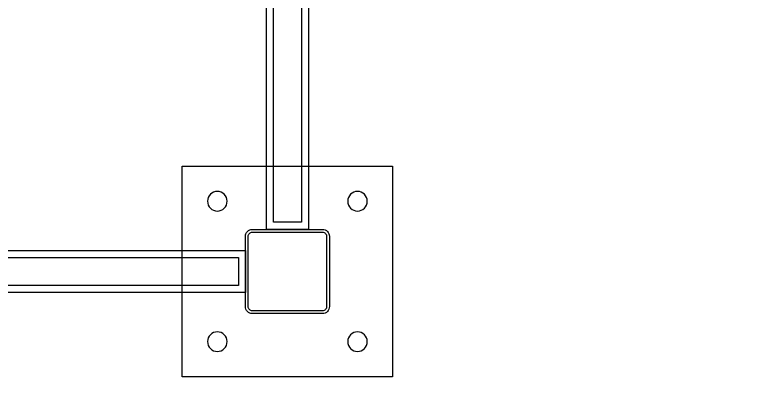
# Model space of a CAD drawing. Header units: millimetres. Extents: x -383313 to -161684, y -117025 to 99224.
# Drawn here: x -342364 to -341836, y -7230 to -6965 of the extents above; entities that cross this region are included whole.
import ezdxf

# ---------------------------------------------------------------- set-up
doc = ezdxf.new("R2010")
doc.units = ezdxf.units.MM
doc.header["$MEASUREMENT"] = 0
doc.linetypes.add('DASHED', pattern=[0.75, 0.5, -0.25])
doc.layers.add('Ограждения', color=20, linetype='Continuous')
doc.layers.add('Робот', color=30, linetype='Continuous')

# ---------------------------------------------------------------- blocks, each defined once
blk = doc.blocks.new('stolb 60x60')
at = {"layer": 'Ограждения'}
blk.add_lwpolyline([(360888.92, -283103.87), (361038.92, -283103.87), (361038.92, -282953.87), (360888.92, -282953.87)], close=True, dxfattribs=at)
for points in [[(360938.92, -283058.87), (360988.92, -283058.87, 0.414214), (360993.92, -283053.87), (360993.92, -283003.87, 0.414214), (360988.92, -282998.87), (360938.92, -282998.87, 0.414214), (360933.92, -283003.87), (360933.92, -283053.87, 0.414214)], [(360938.92, -283056.87), (360988.92, -283056.87, 0.414214), (360991.92, -283053.87), (360991.92, -283003.87, 0.414214), (360988.92, -283000.87), (360938.92, -283000.87, 0.414214), (360935.92, -283003.87), (360935.92, -283053.87, 0.414214)]]:
    blk.add_lwpolyline(points, format="xyb", close=True, dxfattribs=at)
for centre in [(360913.92, -282978.87), (361013.92, -282978.87), (360913.92, -283078.87), (361013.92, -283078.87)]:
    blk.add_circle(centre, 7, dxfattribs=at)
blk = doc.blocks.new('*U111')
at = {"layer": 'Ограждения'}
for points in [[(2379.68, -15), (105, -15), (105, 15), (2379.68, 15)], [(2374.68, -10), (110, -10), (110, 10), (2374.68, 10)]]:
    blk.add_lwpolyline(points, close=True, dxfattribs=at)
at = {"xscale": -1, "rotation": 180}
blk.add_blockref('stolb 60x60', (-360888.92, -283028.87), dxfattribs=at)
blk = doc.blocks.new('*U121')
at = {"layer": 'Ограждения'}
for points in [[(1149.33, -15), (105, -15), (105, 15), (1149.33, 15)], [(1144.33, -10), (110, -10), (110, 10), (1144.33, 10)]]:
    blk.add_lwpolyline(points, close=True, dxfattribs=at)
at = {"xscale": -1, "rotation": 180}
blk.add_blockref('stolb 60x60', (-360888.92, -283028.87), dxfattribs=at)
blk = doc.blocks.new('Робот ABB IRB660_3.15 (сверху)')
at = {"layer": 'Робот'}
blk.add_circle((0, 0), 3150, dxfattribs=at)

msp = doc.modelspace()

# ---------------------------------------------------------------- block references
at = {"layer": 'Робот', "rotation": 180}
msp.add_blockref('Робот ABB IRB660_3.15 (сверху)', (-344500.63713, -5731.42318), dxfattribs=at)
at = {"layer": 'Робот', "linetype": 'DASHED'}
for name, p, rotation in [('*U111', (-342170.00605, -7223.31254), 90), ('*U121', (-342095.00605, -7148.31254), 180)]:
    msp.add_blockref(name, p, dxfattribs=dict(at, rotation=rotation))

doc.saveas('drawing.dxf')
